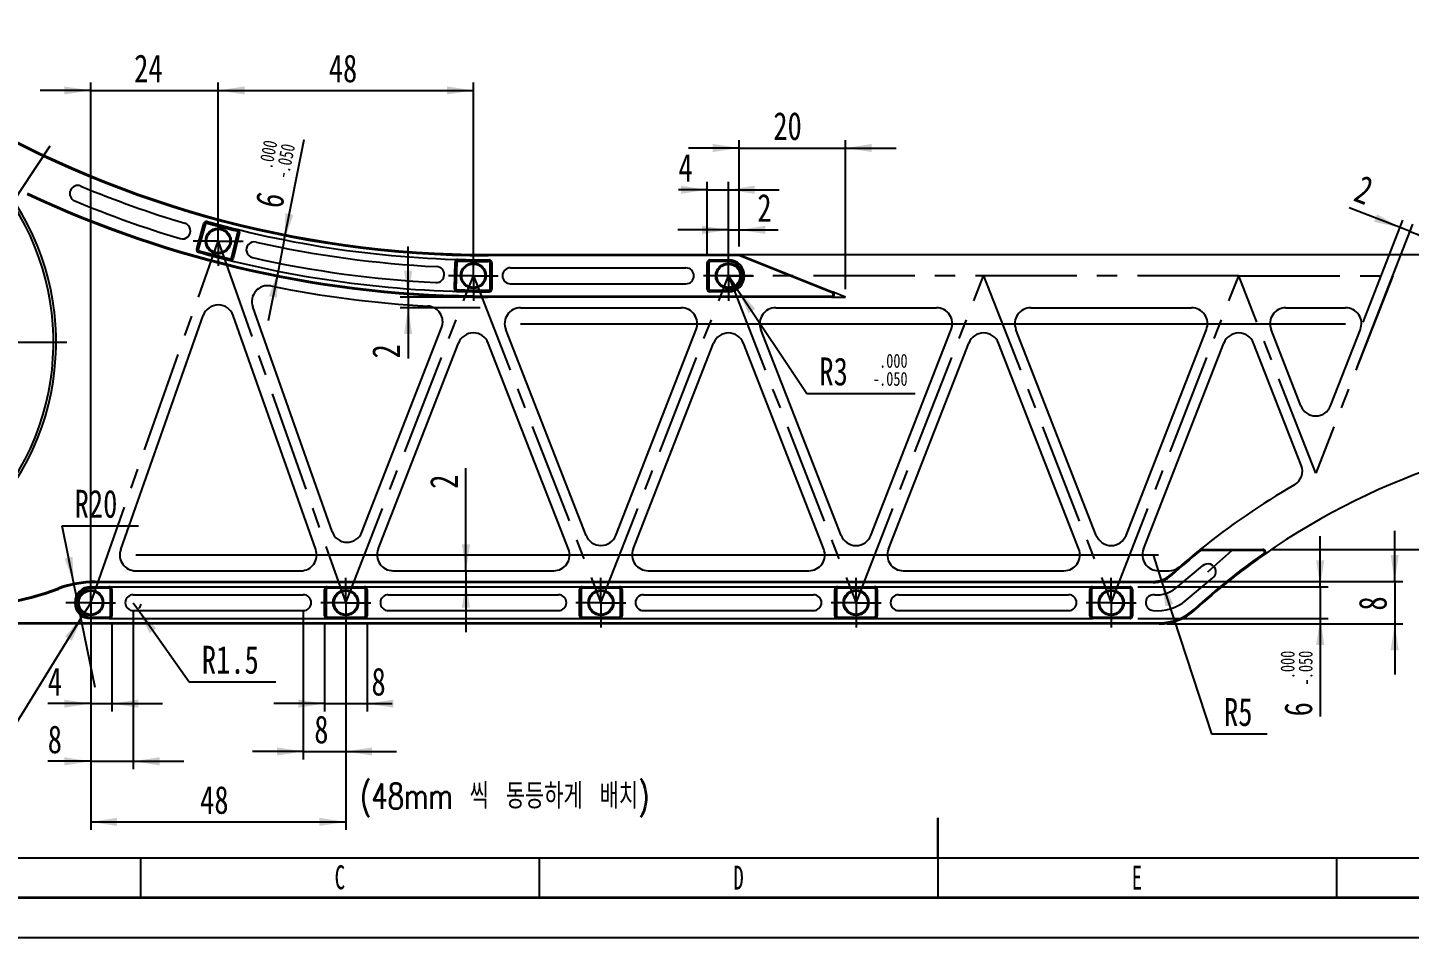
# Model space of a CAD drawing. Header units: millimetres. Extents: x 0 to 420, y 0 to 298.
# Drawn here: x 95.8 to 269.2, y 0 to 115.1 of the extents above; entities that cross this region are included whole.
import ezdxf

# ---------------------------------------------------------------- set-up
doc = ezdxf.new("R2010")
doc.units = ezdxf.units.MM
doc.linetypes.add('CENTERX2', pattern=[20.32, 12.7, -2.54, 2.54, -2.54])
for name, color, linetype in [('SLD-0', 179, 'Continuous'), ('중심선', 1, 'CENTERX2'), ('치수선', 104, 'Continuous')]:
    doc.layers.add(name, color=color, linetype=linetype)
doc.layers.add('도면층1', color=4, linetype='Continuous', lineweight=35)
doc.layers.add('도면층2', color=3, linetype='Continuous', lineweight=25)
doc.styles.add('SLDTEXTSTYLE0', font='TXT', dxfattribs={"width": 0.638186})
doc.styles.add('SLDTEXTSTYLE1', font='TXT', dxfattribs={"width": 0.75, "bigfont": 'bigfont'})
doc.styles.add('SLDTEXTSTYLE3', font='TXT', dxfattribs={"width": 0.75})
doc.dimstyles.new('SLDDIMSTYLE0', dxfattribs={"dimtxt": 3.5, "dimasz": 3.302, "dimexe": 0, "dimexo": 0.0625, "dimgap": 0.875, "dimtad": 1, "dimdec": 3, "dimlfac": 1.5, "dimrnd": 1e-09, "dimzin": 12, "dimdsep": 46, "dimtxsty": 'SLDTEXTSTYLE3', "dimsah": 1, "dimcen": 0.09, "dimadec": 0, "dimazin": 3, "dimtfac": 1, "dimtdec": 3, "dimtofl": 0, "dimtmove": 0, "dimatfit": 3, "dimfxl": 1, "dimfrac": 2, "dimtolj": 1, "dimtzin": 12, "dimarcsym": 0})
doc.dimstyles.new('SLDDIMSTYLE1', dxfattribs={"dimtxt": 3.5, "dimasz": 3.302, "dimexe": 0, "dimexo": 0.0625, "dimgap": 0.875, "dimtad": 1, "dimdec": 3, "dimlfac": 1.5, "dimrnd": 1e-09, "dimzin": 12, "dimdsep": 46, "dimtxsty": 'SLDTEXTSTYLE3', "dimsah": 1, "dimcen": 0.09, "dimadec": 0, "dimazin": 3, "dimtfac": 1, "dimtdec": 3, "dimtmove": 0, "dimatfit": 0, "dimfxl": 1, "dimfrac": 2, "dimtolj": 1, "dimtzin": 12, "dimarcsym": 0})
doc.dimstyles.new('SLDDIMSTYLE10', dxfattribs={"dimtxt": 3.5, "dimasz": 3.302, "dimexe": 0, "dimexo": 0.0625, "dimgap": 0.875, "dimtad": 0, "dimtih": 1, "dimtoh": 1, "dimdec": 3, "dimlfac": 1.5, "dimrnd": 1e-09, "dimzin": 12, "dimdsep": 46, "dimtxsty": 'SLDTEXTSTYLE3', "dimsah": 1, "dimcen": 0, "dimadec": 0, "dimazin": 3, "dimtol": 1, "dimtm": 0.05, "dimtfac": 1, "dimtdec": 3, "dimtofl": 0, "dimtmove": 0, "dimatfit": 3, "dimfxl": 1, "dimfrac": 2, "dimtolj": 1, "dimtzin": 4, "dimarcsym": 0})
doc.dimstyles.new('SLDDIMSTYLE6', dxfattribs={"dimtxt": 3.5, "dimasz": 3.302, "dimexe": 0, "dimexo": 0.0625, "dimgap": 0.875, "dimtad": 0, "dimtih": 1, "dimtoh": 1, "dimdec": 3, "dimlfac": 1.5, "dimrnd": 1e-09, "dimzin": 12, "dimdsep": 46, "dimtxsty": 'SLDTEXTSTYLE3', "dimsah": 1, "dimcen": 0, "dimadec": 0, "dimazin": 3, "dimtfac": 1, "dimtdec": 3, "dimtofl": 0, "dimtmove": 0, "dimatfit": 3, "dimfxl": 1, "dimfrac": 2, "dimtolj": 1, "dimtzin": 12, "dimarcsym": 0})
doc.dimstyles.new('SLDDIMSTYLE7', dxfattribs={"dimtxt": 3.5, "dimasz": 3.302, "dimexe": 0, "dimexo": 0.0625, "dimgap": 0.875, "dimtad": 0, "dimtih": 1, "dimtoh": 1, "dimdec": 3, "dimlfac": 1.5, "dimrnd": 1e-09, "dimzin": 12, "dimdsep": 46, "dimtxsty": 'SLDTEXTSTYLE3', "dimblk1": 'NONE', "dimblk2": 'NONE', "dimsah": 1, "dimcen": 0, "dimadec": 0, "dimazin": 3, "dimtfac": 1, "dimtdec": 3, "dimtofl": 0, "dimtmove": 0, "dimatfit": 3, "dimldrblk": 'NONE', "dimfxl": 1, "dimfrac": 2, "dimtolj": 1, "dimtzin": 12, "dimarcsym": 0})
doc.dimstyles.new('SLDDIMSTYLE8', dxfattribs={"dimtxt": 3.5, "dimasz": 3.302, "dimexe": 0, "dimexo": 0.0625, "dimgap": 0.875, "dimtad": 1, "dimdec": 3, "dimlfac": 1.5, "dimrnd": 1e-09, "dimzin": 12, "dimdsep": 46, "dimtxsty": 'SLDTEXTSTYLE3', "dimsah": 1, "dimcen": 0.09, "dimadec": 0, "dimazin": 3, "dimtol": 1, "dimtm": 0.05, "dimtfac": 1, "dimtdec": 3, "dimtmove": 0, "dimatfit": 0, "dimfxl": 1, "dimfrac": 2, "dimtolj": 1, "dimtzin": 4, "dimarcsym": 0})

# ---------------------------------------------------------------- blocks, each defined once
blk = doc.blocks.new('_D_18')
at = {"layer": '치수선', "transparency": 16777216, "insert": (106.06, 179.83), "char_height": 3.5, "attachment_point": 1, "style": 'SLDTEXTSTYLE3'}
blk.add_mtext('R196', dxfattribs=at)
blk = doc.blocks.new('_None')
blk = doc.blocks.new('_D_21')
at = {"layer": '치수선', "transparency": 16777216}
for p, q in [((185.09, 87.66), (185.09, 101.03)), ((198.42, 82.33), (198.42, 101.03)), ((185.09, 100.03), (178.74, 100.03)), ((185.09, 100.03), (198.42, 100.03)), ((198.42, 100.03), (204.77, 100.03))]:
    blk.add_line(p, q, dxfattribs=at)
for points in [[(185.09, 100.03), (181.79, 100.54), (181.79, 99.52)], [(198.42, 100.03), (201.73, 99.52), (201.73, 100.54)]]:
    blk.add_solid(points, dxfattribs=at)
at = {"layer": '치수선', "transparency": 16777216, "insert": (189.38, 104.54), "char_height": 3.5, "attachment_point": 1, "style": 'SLDTEXTSTYLE3'}
blk.add_mtext('20', dxfattribs=at)
blk = doc.blocks.new('_D_22')
at = {"layer": '치수선', "transparency": 16777216}
for p, q in [((128.04, 88.51), (130.54, 101.1)), ((128.04, 88.51), (127.26, 84.58)), ((127.26, 84.58), (126.02, 78.35))]:
    blk.add_line(p, q, dxfattribs=at)
for points in [[(128.04, 88.51), (129.18, 91.65), (128.18, 91.84)], [(127.26, 84.58), (126.12, 81.44), (127.12, 81.25)]]:
    blk.add_solid(points, dxfattribs=at)
at = {"layer": '치수선', "transparency": 16777216, "attachment_point": 1, "rotation": 78.7709, "style": 'SLDTEXTSTYLE3'}
for s, insert, char_height in [('.000', (124.78, 97.63), 1.75), ('.050', (127, 97.19), 1.75), ('-', (126.84, 96.43), 1.75), ('6', (124.33, 92.97), 3.5)]:
    blk.add_mtext(s, dxfattribs=dict(at, insert=insert, char_height=char_height))
blk = doc.blocks.new('_D_23')
at = {"layer": '치수선', "transparency": 16777216}
for p, q in [((268, 90.05), (261.62, 92.54)), ((262.6, 72.55), (269.61, 90.49)), ((263.38, 78.2), (268.36, 90.98)), ((269.24, 89.56), (268, 90.05)), ((269.24, 89.56), (275.16, 87.25))]:
    blk.add_line(p, q, dxfattribs=at)
for points in [[(268, 90.05), (265.11, 91.72), (264.74, 90.77)], [(269.24, 89.56), (272.13, 87.89), (272.5, 88.84)]]:
    blk.add_solid(points, dxfattribs=at)
at = {"layer": '치수선', "transparency": 16777216, "insert": (263.26, 96.74), "char_height": 3.5, "attachment_point": 1, "rotation": 338.6821, "style": 'SLDTEXTSTYLE3'}
blk.add_mtext('2', dxfattribs=at)
blk = doc.blocks.new('_D_26')
at = {"layer": '치수선', "transparency": 16777216}
for p, q in [((101.65, 45.39), (100.17, 52.64)), ((100.17, 52.64), (109.76, 52.64)), ((104.32, 32.33), (101.65, 45.39))]:
    blk.add_line(p, q, dxfattribs=at)
blk.add_solid([(101.65, 45.39), (101.48, 48.73), (100.49, 48.52)], dxfattribs=at)
at = {"layer": '치수선', "transparency": 16777216, "insert": (101.75, 57.15), "char_height": 3.5, "attachment_point": 1, "style": 'SLDTEXTSTYLE3'}
blk.add_mtext('R20', dxfattribs=at)
blk = doc.blocks.new('_D_33')
at = {"layer": '치수선', "transparency": 16777216}
for p, q in [((98.63, 100.26), (94.96, 94.69)), ((94.96, 94.69), (88.07, 84.23)), ((88.07, 84.23), (78.48, 84.23))]:
    blk.add_line(p, q, dxfattribs=at)
blk.add_solid([(94.96, 94.69), (92.72, 92.22), (93.57, 91.66)], dxfattribs=at)
at = {"layer": '치수선', "transparency": 16777216, "insert": (78.48, 88.74), "char_height": 3.5, "attachment_point": 1, "style": 'SLDTEXTSTYLE3'}
blk.add_mtext('R10', dxfattribs=at)
blk = doc.blocks.new('_D_34')
at = {"layer": '치수선', "transparency": 16777216}
for p, q in [((109.09, 42.99), (109.67, 42.18)), ((109.67, 42.18), (116.11, 33.07)), ((116.11, 33.07), (127, 33.07))]:
    blk.add_line(p, q, dxfattribs=at)
blk.add_arc((109.09, 42.99), 1, 315, 350.2857, dxfattribs=at)
blk.add_solid([(109.67, 42.18), (111.16, 39.19), (111.99, 39.77)], dxfattribs=at)
at = {"layer": '치수선', "transparency": 16777216, "insert": (117.7, 37.58), "char_height": 3.5, "attachment_point": 1, "style": 'SLDTEXTSTYLE3'}
blk.add_mtext('R1.5', dxfattribs=at)
blk = doc.blocks.new('_D_35')
at = {"layer": '치수선', "transparency": 16777216}
for p, q in [((103.76, 41.99), (103.76, 22.09)), ((109.09, 41.99), (109.09, 22.09)), ((103.76, 23.09), (98.37, 23.09)), ((103.76, 23.09), (109.09, 23.09)), ((109.09, 23.09), (115.44, 23.09))]:
    blk.add_line(p, q, dxfattribs=at)
for points in [[(103.76, 23.09), (100.45, 23.6), (100.45, 22.58)], [(109.09, 23.09), (112.39, 22.58), (112.39, 23.6)]]:
    blk.add_solid(points, dxfattribs=at)
at = {"layer": '치수선', "transparency": 16777216, "insert": (98.37, 27.6), "char_height": 3.5, "attachment_point": 1, "style": 'SLDTEXTSTYLE3'}
blk.add_mtext('8', dxfattribs=at)
blk = doc.blocks.new('_D_36')
at = {"layer": '치수선', "transparency": 16777216}
for p, q in [((257.98, 44.99), (257.98, 51.34)), ((235.09, 44.99), (258.98, 44.99)), ((257.98, 44.99), (257.98, 40.99)), ((235.09, 40.99), (258.98, 40.99)), ((257.98, 40.99), (257.98, 28.73))]:
    blk.add_line(p, q, dxfattribs=at)
for points in [[(257.98, 44.99), (258.49, 48.29), (257.47, 48.29)], [(257.98, 40.99), (257.47, 37.69), (258.49, 37.69)]]:
    blk.add_solid(points, dxfattribs=at)
at = {"layer": '치수선', "transparency": 16777216, "attachment_point": 1, "rotation": 90, "style": 'SLDTEXTSTYLE3'}
for s, insert, char_height in [('.000', (253, 33.39), 1.75), ('.050', (255.26, 33.39), 1.75), ('-', (255.26, 32.61), 1.75), ('6', (253.47, 28.73), 3.5)]:
    blk.add_mtext(s, dxfattribs=dict(at, insert=insert, char_height=char_height))
blk = doc.blocks.new('_D_37')
at = {"layer": '치수선', "transparency": 16777216}
for p, q in [((103.76, 41.99), (103.76, 14.49)), ((135.76, 41.99), (135.76, 14.49)), ((103.76, 15.49), (135.76, 15.49))]:
    blk.add_line(p, q, dxfattribs=at)
for points in [[(103.76, 15.49), (107.06, 14.99), (107.06, 16)], [(135.76, 15.49), (132.45, 16), (132.45, 14.99)]]:
    blk.add_solid(points, dxfattribs=at)
at = {"layer": '치수선', "transparency": 16777216, "insert": (117.48, 20), "char_height": 3.5, "attachment_point": 1, "style": 'SLDTEXTSTYLE3'}
blk.add_mtext('48', dxfattribs=at)
blk = doc.blocks.new('_D_38')
at = {"layer": '치수선', "transparency": 16777216}
for p, q in [((103.76, 43.99), (103.76, 108.25)), ((119.76, 89.36), (119.76, 108.25)), ((103.76, 107.25), (97.41, 107.25)), ((103.76, 107.25), (119.76, 107.25)), ((119.76, 107.25), (126.11, 107.25))]:
    blk.add_line(p, q, dxfattribs=at)
for points in [[(103.76, 107.25), (100.45, 107.76), (100.45, 106.75)], [(119.76, 107.25), (123.06, 106.75), (123.06, 107.76)]]:
    blk.add_solid(points, dxfattribs=at)
at = {"layer": '치수선', "transparency": 16777216, "insert": (109.21, 111.77), "char_height": 3.5, "attachment_point": 1, "style": 'SLDTEXTSTYLE3'}
blk.add_mtext('24', dxfattribs=at)
blk = doc.blocks.new('_D_39')
at = {"layer": '치수선', "transparency": 16777216}
for p, q in [((119.76, 89.36), (119.76, 108.25)), ((151.76, 85.01), (151.76, 108.25)), ((119.76, 107.25), (151.76, 107.25))]:
    blk.add_line(p, q, dxfattribs=at)
for points in [[(119.76, 107.25), (123.06, 106.75), (123.06, 107.76)], [(151.76, 107.25), (148.45, 107.76), (148.45, 106.75)]]:
    blk.add_solid(points, dxfattribs=at)
at = {"layer": '치수선', "transparency": 16777216, "insert": (133.62, 111.77), "char_height": 3.5, "attachment_point": 1, "style": 'SLDTEXTSTYLE3'}
blk.add_mtext('48', dxfattribs=at)
blk = doc.blocks.new('_D_40')
at = {"layer": '치수선', "transparency": 16777216}
for p, q in [((143.57, 81.33), (143.57, 87.68)), ((152.61, 81.33), (142.57, 81.33)), ((152.61, 79.99), (142.57, 79.99)), ((143.57, 81.33), (143.57, 79.99)), ((143.57, 79.99), (143.57, 73.63))]:
    blk.add_line(p, q, dxfattribs=at)
for points in [[(143.57, 81.33), (144.08, 84.63), (143.07, 84.63)], [(143.57, 79.99), (143.07, 76.69), (144.08, 76.69)]]:
    blk.add_solid(points, dxfattribs=at)
at = {"layer": '치수선', "transparency": 16777216, "insert": (139.06, 73.63), "char_height": 3.5, "attachment_point": 1, "rotation": 90, "style": 'SLDTEXTSTYLE3'}
blk.add_mtext('2', dxfattribs=at)
blk = doc.blocks.new('_D_41')
at = {"layer": '치수선', "transparency": 16777216}
for p, q in [((150.83, 46.99), (150.83, 59.86)), ((150.83, 46.99), (150.83, 45.66)), ((150.83, 45.66), (150.83, 39.31))]:
    blk.add_line(p, q, dxfattribs=at)
for points in [[(150.83, 46.99), (151.33, 50.29), (150.32, 50.29)], [(150.83, 45.66), (150.32, 42.36), (151.33, 42.36)]]:
    blk.add_solid(points, dxfattribs=at)
at = {"layer": '치수선', "transparency": 16777216, "insert": (146.31, 57.28), "char_height": 3.5, "attachment_point": 1, "rotation": 90, "style": 'SLDTEXTSTYLE3'}
blk.add_mtext('2', dxfattribs=at)
blk = doc.blocks.new('_D_42')
at = {"layer": '치수선', "transparency": 16777216}
for p, q in [((183.76, 83.99), (184.86, 82.33)), ((184.86, 82.33), (193.57, 69.24)), ((193.57, 69.24), (207.17, 69.24))]:
    blk.add_line(p, q, dxfattribs=at)
blk.add_solid([(184.86, 82.33), (186.27, 79.3), (187.12, 79.86)], dxfattribs=at)
at = {"layer": '치수선', "transparency": 16777216, "attachment_point": 1, "style": 'SLDTEXTSTYLE3'}
for s, insert, char_height in [('R3', (195.16, 73.75), 3.5), ('.000', (202.65, 74.21), 1.75), ('.050', (202.65, 71.95), 1.75), ('-', (201.87, 71.95), 1.75)]:
    blk.add_mtext(s, dxfattribs=dict(at, insert=insert, char_height=char_height))
blk = doc.blocks.new('_D_43')
at = {"layer": '치수선', "transparency": 16777216}
for p, q in [((181.09, 86.66), (181.09, 95.79)), ((183.76, 84.99), (183.76, 95.79)), ((181.09, 94.79), (177.47, 94.79)), ((181.09, 94.79), (183.76, 94.79)), ((183.76, 94.79), (190.11, 94.79))]:
    blk.add_line(p, q, dxfattribs=at)
for points in [[(181.09, 94.79), (177.79, 95.3), (177.79, 94.28)], [(183.76, 94.79), (187.06, 94.28), (187.06, 95.3)]]:
    blk.add_solid(points, dxfattribs=at)
at = {"layer": '치수선', "transparency": 16777216, "insert": (177.47, 99.3), "char_height": 3.5, "attachment_point": 1, "style": 'SLDTEXTSTYLE3'}
blk.add_mtext('4', dxfattribs=at)
blk = doc.blocks.new('_D_44')
at = {"layer": '치수선', "transparency": 16777216}
for p, q in [((130.42, 41.99), (130.42, 23.33)), ((135.76, 41.99), (135.76, 23.33)), ((130.42, 24.33), (124.07, 24.33)), ((130.42, 24.33), (135.76, 24.33)), ((135.76, 24.33), (142.11, 24.33))]:
    blk.add_line(p, q, dxfattribs=at)
for points in [[(130.42, 24.33), (127.12, 24.83), (127.12, 23.82)], [(135.76, 24.33), (139.06, 23.82), (139.06, 24.83)]]:
    blk.add_solid(points, dxfattribs=at)
at = {"layer": '치수선', "transparency": 16777216, "insert": (131.8, 28.84), "char_height": 3.5, "attachment_point": 1, "style": 'SLDTEXTSTYLE3'}
blk.add_mtext('8', dxfattribs=at)
blk = doc.blocks.new('_D_45')
at = {"layer": '치수선', "transparency": 16777216}
for p, q in [((133.09, 40.33), (133.09, 29.33)), ((138.42, 40.33), (138.42, 29.33)), ((133.09, 30.33), (126.74, 30.33)), ((133.09, 30.33), (138.42, 30.33)), ((138.42, 30.33), (141.57, 30.33))]:
    blk.add_line(p, q, dxfattribs=at)
for points in [[(133.09, 30.33), (129.79, 30.83), (129.79, 29.82)], [(138.42, 30.33), (141.73, 29.82), (141.73, 30.83)]]:
    blk.add_solid(points, dxfattribs=at)
at = {"layer": '치수선', "transparency": 16777216, "insert": (138.98, 34.84), "char_height": 3.5, "attachment_point": 1, "style": 'SLDTEXTSTYLE3'}
blk.add_mtext('8', dxfattribs=at)
blk = doc.blocks.new('_D_46')
at = {"layer": '치수선', "transparency": 16777216}
for p, q in [((183.76, 84.99), (183.76, 90.76)), ((185.09, 87.66), (185.09, 90.76)), ((183.76, 89.76), (177.41, 89.76)), ((183.76, 89.76), (185.09, 89.76)), ((185.09, 89.76), (189.97, 89.76))]:
    blk.add_line(p, q, dxfattribs=at)
for points in [[(183.76, 89.76), (180.45, 90.27), (180.45, 89.25)], [(185.09, 89.76), (188.39, 89.25), (188.39, 90.27)]]:
    blk.add_solid(points, dxfattribs=at)
at = {"layer": '치수선', "transparency": 16777216, "insert": (187.38, 94.27), "char_height": 3.5, "attachment_point": 1, "style": 'SLDTEXTSTYLE3'}
blk.add_mtext('2', dxfattribs=at)
blk = doc.blocks.new('_D_49')
at = {"layer": '치수선', "transparency": 16777216}
for p, q in [((267.32, 45.66), (267.32, 52.01)), ((238.01, 45.66), (268.32, 45.66)), ((267.32, 45.66), (267.32, 40.33)), ((238.78, 40.33), (268.32, 40.33)), ((267.32, 40.33), (267.32, 33.98))]:
    blk.add_line(p, q, dxfattribs=at)
for points in [[(267.32, 45.66), (267.83, 48.96), (266.81, 48.96)], [(267.32, 40.33), (266.81, 37.02), (267.83, 37.02)]]:
    blk.add_solid(points, dxfattribs=at)
at = {"layer": '치수선', "transparency": 16777216, "insert": (262.81, 42), "char_height": 3.5, "attachment_point": 1, "rotation": 90, "style": 'SLDTEXTSTYLE3'}
blk.add_mtext('8', dxfattribs=at)
blk = doc.blocks.new('_D_50')
at = {"layer": '치수선', "transparency": 16777216}
for p, q in [((301.42, 75.66), (332.01, 75.66)), ((331.01, 75.66), (331.01, 49.66)), ((251.78, 49.66), (332.01, 49.66))]:
    blk.add_line(p, q, dxfattribs=at)
for points in [[(331.01, 75.66), (330.5, 72.36), (331.51, 72.36)], [(331.01, 49.66), (331.51, 52.96), (330.5, 52.96)]]:
    blk.add_solid(points, dxfattribs=at)
at = {"layer": '치수선', "transparency": 16777216, "insert": (326.49, 57.53), "char_height": 3.5, "attachment_point": 1, "rotation": 90, "style": 'SLDTEXTSTYLE3'}
blk.add_mtext('39', dxfattribs=at)
blk = doc.blocks.new('_D_51')
at = {"layer": '치수선', "transparency": 16777216}
for p, q in [((103.76, 41.99), (103.76, 29.33)), ((106.42, 40.33), (106.42, 29.33)), ((103.76, 30.33), (98.37, 30.33)), ((103.76, 30.33), (106.42, 30.33)), ((106.42, 30.33), (112.77, 30.33))]:
    blk.add_line(p, q, dxfattribs=at)
for points in [[(103.76, 30.33), (100.45, 30.83), (100.45, 29.82)], [(106.42, 30.33), (109.73, 29.82), (109.73, 30.83)]]:
    blk.add_solid(points, dxfattribs=at)
at = {"layer": '치수선', "transparency": 16777216, "insert": (98.37, 34.84), "char_height": 3.5, "attachment_point": 1, "style": 'SLDTEXTSTYLE3'}
blk.add_mtext('4', dxfattribs=at)
blk = doc.blocks.new('_D_52')
at = {"layer": '치수선', "transparency": 16777216}
for p, q in [((103.76, 42.99), (102.7, 41.29)), ((102.7, 41.29), (89.41, 19.79)), ((89.41, 19.79), (75.8, 19.79))]:
    blk.add_line(p, q, dxfattribs=at)
blk.add_solid([(102.7, 41.29), (100.54, 38.75), (101.4, 38.22)], dxfattribs=at)
at = {"layer": '치수선', "transparency": 16777216, "attachment_point": 1, "style": 'SLDTEXTSTYLE3'}
for s, insert, char_height in [('R3', (75.8, 24.3), 3.5), ('.000', (83.29, 24.77), 1.75), ('-', (82.52, 22.51), 1.75), ('.050', (83.29, 22.51), 1.75)]:
    blk.add_mtext(s, dxfattribs=dict(at, insert=insert, char_height=char_height))
blk = doc.blocks.new('_D_53')
at = {"layer": '치수선', "transparency": 16777216}
for p, q in [((237.01, 48.99), (238.04, 45.82)), ((238.04, 45.82), (244.32, 26.52)), ((244.32, 26.52), (251.33, 26.52))]:
    blk.add_line(p, q, dxfattribs=at)
blk.add_solid([(238.04, 45.82), (238.58, 42.53), (239.54, 42.84)], dxfattribs=at)
at = {"layer": '치수선', "transparency": 16777216, "insert": (245.91, 31.03), "char_height": 3.5, "attachment_point": 1, "style": 'SLDTEXTSTYLE3'}
blk.add_mtext('R5', dxfattribs=at)
blk = doc.blocks.new('SW_CENTERMARKSYMBOL_14')
at = {"layer": '중심선', "color": 0}
for p, q in [((0, 1.67), (0, 3.13)), ((-1.67, 0), (-3.13, 0)), ((0, 0), (-1.67, 0)), ((0, 0), (0, 1.67)), ((0, 0), (0, -1.67)), ((0, 0), (1.67, 0)), ((1.67, 0), (3.13, 0)), ((0, -1.67), (0, -3.13))]:
    blk.add_line(p, q, dxfattribs=at)
blk = doc.blocks.new('SW_CENTERMARKSYMBOL_15')
at = {"layer": '중심선', "color": 0}
for p, q in [((0, 1.67), (0, 3.13)), ((-1.67, 0), (-3.13, 0)), ((0, 0), (-1.67, 0)), ((0, 0), (0, 1.67)), ((0, 0), (0, -1.67)), ((0, 0), (1.67, 0)), ((1.67, 0), (3.13, 0)), ((0, -1.67), (0, -3.13))]:
    blk.add_line(p, q, dxfattribs=at)
blk = doc.blocks.new('SW_CENTERMARKSYMBOL_16')
at = {"layer": '중심선', "color": 0}
for p, q in [((0, 1.67), (0, 3.13)), ((-1.67, 0), (-3.13, 0)), ((0, 0), (-1.67, 0)), ((0, 0), (0, 1.67)), ((0, 0), (0, -1.67)), ((0, 0), (1.67, 0)), ((1.67, 0), (3.13, 0)), ((0, -1.67), (0, -3.13))]:
    blk.add_line(p, q, dxfattribs=at)
blk = doc.blocks.new('SW_CENTERMARKSYMBOL_17')
at = {"layer": '중심선', "color": 0}
for p, q in [((0, 1.67), (0, 3.13)), ((-1.67, 0), (-3.13, 0)), ((0, 0), (-1.67, 0)), ((0, 0), (0, 1.67)), ((0, 0), (0, -1.67)), ((0, 0), (1.67, 0)), ((1.67, 0), (3.13, 0)), ((0, -1.67), (0, -3.13))]:
    blk.add_line(p, q, dxfattribs=at)
blk = doc.blocks.new('SW_CENTERMARKSYMBOL_18')
at = {"layer": '중심선', "color": 0}
for p, q in [((0, 1.67), (0, 3.13)), ((-1.67, 0), (-3.13, 0)), ((0, 0), (-1.67, 0)), ((0, 0), (0, 1.67)), ((0, 0), (0, -1.67)), ((0, 0), (1.67, 0)), ((1.67, 0), (3.13, 0)), ((0, -1.67), (0, -3.13))]:
    blk.add_line(p, q, dxfattribs=at)
blk = doc.blocks.new('SW_CENTERMARKSYMBOL_19')
at = {"layer": '중심선', "color": 0}
for p, q in [((0, 1.67), (0, 3.13)), ((-1.67, 0), (-3.13, 0)), ((0, 0), (-1.67, 0)), ((0, 0), (0, 1.67)), ((0, 0), (0, -1.67)), ((0, 0), (1.67, 0)), ((1.67, 0), (3.13, 0)), ((0, -1.67), (0, -3.13))]:
    blk.add_line(p, q, dxfattribs=at)
blk = doc.blocks.new('SW_CENTERMARKSYMBOL_20')
at = {"layer": '중심선', "color": 0}
for p, q in [((0, 1.67), (0, 3.13)), ((-1.67, 0), (-3.13, 0)), ((0, 0), (-1.67, 0)), ((0, 0), (0, 1.67)), ((0, 0), (0, -1.67)), ((0, 0), (1.67, 0)), ((1.67, 0), (3.13, 0)), ((0, -1.67), (0, -3.13))]:
    blk.add_line(p, q, dxfattribs=at)
blk = doc.blocks.new('SW_CENTERMARKSYMBOL_21')
at = {"layer": '중심선', "color": 0}
for p, q in [((0, 1.67), (0, 3.13)), ((-1.67, 0), (-3.13, 0)), ((0, 0), (-1.67, 0)), ((0, 0), (0, 1.67)), ((0, 0), (0, -1.67)), ((0, 0), (1.67, 0)), ((1.67, 0), (3.13, 0)), ((0, -1.67), (0, -3.13))]:
    blk.add_line(p, q, dxfattribs=at)
blk = doc.blocks.new('SW_CENTERMARKSYMBOL_22')
at = {"layer": '중심선', "color": 0}
for p, q in [((0, 3.33), (0, 33.67)), ((-3.33, 0), (-33.67, 0)), ((0, 0), (-1.67, 0)), ((0, 0), (0, 1.67)), ((0, 0), (0, -1.67)), ((0, 0), (1.67, 0)), ((3.33, 0), (33.67, 0)), ((0, -3.33), (0, -33.67))]:
    blk.add_line(p, q, dxfattribs=at)

msp = doc.modelspace()

# ---------------------------------------------------------------- linework, layer by layer
at = {"color": 7, "linetype": 'Continuous', "lineweight": 25}
for p, q in [((117.059931, 87.369464), (117.962528, 90.578279)), ((118.155057, 90.524124), (117.25246, 87.315308)), ((117.962528, 90.578279), (118.155057, 90.524124)), ((118.319188, 90.616463), (118.372856, 90.809128)), ((121.423306, 86.220283), (122.213367, 89.458645)), ((122.407668, 89.411241), (121.617607, 86.17288)), ((122.115763, 89.619701), (122.163658, 89.813881)), ((122.213367, 89.458645), (122.407668, 89.411241)), ((117.059931, 87.369464), (117.25246, 87.315308)), ((117.291345, 86.958102), (117.345025, 87.150763)), ((153.614888, 86.525702), (153.614888, 86.659036)), ((153.614888, 86.659036), (185.090004, 86.659036)), ((185.064327, 86.525702), (185.090004, 86.659036)), ((185.090004, 86.659036), (196.816274, 81.968528)), ((185.090004, 86.659036), (300.423338, 86.659036)), ((121.213966, 85.928247), (121.26185, 86.12243)), ((121.423306, 86.220283), (121.617607, 86.17288)), ((149.377897, 82.39262), (149.482514, 85.724321)), ((149.682416, 85.718044), (149.482514, 85.724321)), ((149.682416, 85.718044), (149.577798, 82.386343)), ((149.819531, 85.847137), (149.825302, 86.047054)), ((185.064327, 86.525702), (153.614888, 86.525702)), ((153.614888, 85.792369), (153.614888, 85.992369)), ((153.614888, 85.992369), (153.743353, 85.992369)), ((153.743353, 85.792369), (153.614888, 85.792369)), ((153.743353, 85.792369), (153.743353, 85.992369)), ((153.876686, 82.325702), (153.876686, 85.659036)), ((154.076686, 85.659036), (153.876686, 85.659036)), ((154.076686, 85.659036), (154.076686, 82.325702)), ((156.411, 85.003435), (178.423338, 84.994527)), ((181.090004, 82.325702), (181.090004, 85.659036)), ((181.090004, 85.659036), (181.290004, 85.659036)), ((181.290004, 85.659036), (181.290004, 82.325702)), ((181.423338, 85.792369), (181.423338, 85.992369)), ((181.423338, 85.992369), (183.756671, 85.992369)), ((183.756671, 85.792369), (181.423338, 85.792369)), ((183.756671, 85.792369), (183.756671, 85.992369)), ((196.766755, 81.844731), (185.064327, 86.525702)), ((149.577798, 82.386343), (149.377897, 82.39262)), ((149.701427, 82.048964), (149.70721, 82.24888)), ((153.614888, 81.992369), (153.614888, 82.192369)), ((153.614888, 82.192369), (153.743353, 82.192369)), ((153.743353, 81.992369), (153.614888, 81.992369)), ((153.614888, 81.459036), (196.692477, 81.459036)), ((153.614888, 81.459036), (153.614888, 81.325702)), ((153.743353, 81.992369), (153.743353, 82.192369)), ((154.076686, 82.325702), (153.876686, 82.325702)), ((156.411, 83.003435), (178.423338, 82.994527)), ((181.090004, 82.325702), (181.290004, 82.325702)), ((181.423338, 82.192369), (183.756671, 82.192369)), ((181.423338, 81.992369), (181.423338, 82.192369)), ((183.756671, 81.992369), (181.423338, 81.992369)), ((183.756671, 82.192369), (183.756671, 81.992369)), ((196.692477, 81.459036), (196.692477, 81.325702)), ((196.766755, 81.844731), (196.816274, 81.968528)), ((134.028176, 51.902885), (124.08551, 80.0969)), ((196.692477, 81.325702), (153.614888, 81.325702)), ((157.680457, 79.992369), (177.837048, 79.992369)), ((189.676294, 79.992369), (209.837048, 79.992369)), ((221.676294, 79.992369), (241.837048, 79.992369)), ((253.676294, 79.992369), (261.148521, 79.992369)), ((107.520962, 49.657524), (117.870519, 79.005343)), ((131.99238, 49.657524), (121.642823, 79.005343)), ((137.777561, 51.841154), (147.779162, 77.478352)), ((165.893928, 51.435773), (155.817224, 77.265483)), ((169.620317, 51.435574), (179.700203, 77.265284)), ((197.893516, 51.434318), (187.813139, 77.265284)), ((201.619826, 51.434318), (211.700203, 77.265284)), ((229.893516, 51.434318), (219.813139, 77.265284)), ((233.619826, 51.434318), (243.700203, 77.265284)), ((255.549252, 67.691492), (251.813139, 77.265284)), ((259.275563, 67.691492), (263.011677, 77.265284)), ((139.812172, 49.719255), (149.893438, 75.560657)), ((163.70117, 49.719255), (153.619904, 75.560657)), ((171.813139, 49.719454), (181.893516, 75.55042)), ((195.700203, 49.719454), (185.619826, 75.55042)), ((203.813139, 49.719454), (213.893516, 75.55042)), ((227.700203, 49.719454), (217.619826, 75.55042)), ((235.813139, 49.719454), (245.893516, 75.55042)), ((255.600315, 60.225418), (249.619826, 75.55042)), ((242.968841, 49.525702), (242.921673, 49.659036)), ((242.921673, 49.659036), (250.784336, 49.659036)), ((250.784336, 49.525702), (242.968841, 49.525702)), ((250.784336, 49.525702), (250.784336, 49.659036)), ((250.899145, 49.161937), (250.975684, 49.052761)), ((109.407114, 46.992369), (130.106228, 46.992369)), ((141.675405, 46.992369), (161.837937, 46.992369)), ((173.676294, 46.992369), (193.837048, 46.992369)), ((205.676294, 46.992369), (225.837048, 46.992369)), ((237.676294, 46.992369), (239.016988, 46.992369)), ((239.877472, 44.82538), (243.20556, 47.594748)), ((104.315886, 45.659036), (104.315886, 45.525702)), ((104.315886, 45.659036), (237.00585, 45.659036)), ((237.00585, 45.525702), (104.315886, 45.525702)), ((237.00585, 45.659036), (237.00585, 45.525702)), ((239.23558, 46.514585), (239.324769, 46.415473)), ((241.156739, 43.288021), (244.525913, 46.091577)), ((99.676082, 44.825702), (99.72248, 44.700702)), ((103.756671, 44.792369), (103.756671, 44.992369)), ((103.756671, 44.992369), (106.090004, 44.992369)), ((106.090004, 44.792369), (103.756671, 44.792369)), ((106.090004, 44.992369), (106.090004, 44.792369)), ((106.223338, 41.325702), (106.223338, 44.659036)), ((106.423338, 44.659036), (106.223338, 44.659036)), ((106.423338, 44.659036), (106.423338, 41.325702)), ((109.090004, 43.992369), (130.423338, 43.992369)), ((133.090004, 41.325702), (133.090004, 44.659036)), ((133.290004, 44.659036), (133.090004, 44.659036)), ((133.290004, 44.659036), (133.290004, 41.325702)), ((133.423338, 44.792369), (133.423338, 44.992369)), ((133.423338, 44.992369), (138.090004, 44.992369)), ((138.090004, 44.792369), (133.423338, 44.792369)), ((138.090004, 44.792369), (138.090004, 44.992369)), ((138.223338, 41.325702), (138.223338, 44.659036)), ((138.423338, 44.659036), (138.223338, 44.659036)), ((138.423338, 44.659036), (138.423338, 41.325702)), ((141.090004, 43.992369), (162.423338, 43.992369)), ((165.090004, 41.325702), (165.090004, 44.659036)), ((165.290004, 44.659036), (165.090004, 44.659036)), ((165.290004, 44.659036), (165.290004, 41.325702)), ((165.423338, 44.792369), (165.423338, 44.992369)), ((165.423338, 44.992369), (170.090004, 44.992369)), ((170.090004, 44.792369), (165.423338, 44.792369)), ((170.090004, 44.792369), (170.090004, 44.992369)), ((170.223338, 41.325702), (170.223338, 44.659036)), ((170.423338, 44.659036), (170.223338, 44.659036)), ((170.423338, 44.659036), (170.423338, 41.325702)), ((173.090004, 43.992369), (194.423338, 43.992369)), ((197.090004, 41.325702), (197.090004, 44.659036)), ((197.090004, 44.659036), (197.290004, 44.659036)), ((197.290004, 44.659036), (197.290004, 41.325702)), ((197.423338, 44.992369), (202.090004, 44.992369)), ((197.423338, 44.992369), (197.423338, 44.792369)), ((202.090004, 44.792369), (197.423338, 44.792369)), ((202.090004, 44.792369), (202.090004, 44.992369)), ((202.223338, 41.325702), (202.223338, 44.659036)), ((202.223338, 44.659036), (202.423338, 44.659036)), ((202.423338, 44.659036), (202.423338, 41.325702)), ((205.090004, 43.992369), (226.423338, 43.992369)), ((229.090004, 41.325702), (229.090004, 44.659036)), ((229.090004, 44.659036), (229.290004, 44.659036)), ((229.290004, 44.659036), (229.290004, 41.325702)), ((229.423338, 44.792369), (229.423338, 44.992369)), ((229.423338, 44.992369), (234.090004, 44.992369)), ((234.090004, 44.792369), (229.423338, 44.792369)), ((234.090004, 44.792369), (234.090004, 44.992369)), ((234.223338, 41.325702), (234.223338, 44.659036)), ((234.223338, 44.659036), (234.423338, 44.659036)), ((234.423338, 44.659036), (234.423338, 41.325702)), ((109.090004, 41.992369), (130.423338, 41.992369)), ((141.090004, 41.992369), (162.423338, 41.992369)), ((173.090004, 41.992369), (194.423338, 41.992369)), ((205.090004, 41.992369), (226.423338, 41.992369)), ((242.188048, 42.172049), (242.27805, 42.073675)), ((67.090004, 40.459036), (237.777951, 40.459036)), ((237.777951, 40.325702), (67.090004, 40.325702)), ((103.756671, 41.192369), (103.756671, 40.992369)), ((103.756671, 41.192369), (106.090004, 41.192369)), ((106.090004, 40.992369), (103.756671, 40.992369)), ((106.090004, 41.192369), (106.090004, 40.992369)), ((106.423338, 41.325702), (106.223338, 41.325702)), ((133.290004, 41.325702), (133.090004, 41.325702)), ((133.423338, 40.992369), (133.423338, 41.192369)), ((133.423338, 41.192369), (138.090004, 41.192369)), ((138.090004, 40.992369), (133.423338, 40.992369)), ((138.090004, 40.992369), (138.090004, 41.192369)), ((138.423338, 41.325702), (138.223338, 41.325702)), ((165.290004, 41.325702), (165.090004, 41.325702)), ((165.423338, 40.992369), (165.423338, 41.192369)), ((165.423338, 41.192369), (170.090004, 41.192369)), ((170.090004, 40.992369), (165.423338, 40.992369)), ((170.090004, 40.992369), (170.090004, 41.192369)), ((170.423338, 41.325702), (170.223338, 41.325702)), ((197.090004, 41.325702), (197.290004, 41.325702)), ((197.423338, 40.992369), (197.423338, 41.192369)), ((197.423338, 41.192369), (202.090004, 41.192369)), ((202.090004, 40.992369), (197.423338, 40.992369)), ((202.090004, 41.192369), (202.090004, 40.992369)), ((202.223338, 41.325702), (202.423338, 41.325702)), ((229.090004, 41.325702), (229.290004, 41.325702)), ((229.423338, 41.192369), (234.090004, 41.192369)), ((229.423338, 40.992369), (229.423338, 41.192369)), ((234.090004, 40.992369), (229.423338, 40.992369)), ((234.090004, 40.992369), (234.090004, 41.192369)), ((234.223338, 41.325702), (234.423338, 41.325702)), ((237.777951, 40.459036), (237.777951, 40.325702))]:
    msp.add_line(p, q, dxfattribs=at)
at = {"color": 7, "linetype": 'Continuous', "lineweight": 25, "flags": 128}
msp.add_lwpolyline([(243.20556, 47.594748), (243.205557, 47.594502), (243.205554, 47.594256), (243.205551, 47.59401), (243.205548, 47.593764), (243.205546, 47.593518), (243.205543, 47.593272), (243.20554, 47.593026), (243.205537, 47.59278)], dxfattribs=at)
at = {"color": 7, "linetype": 'Continuous', "lineweight": 25}
for centre, radius in [((119.756671, 88.362921), 1.6), ((119.756671, 88.362921), 1.466667), ((151.756671, 84.005318), 1.6), ((151.756671, 84.005318), 1.466667), ((183.756671, 83.992369), 1.6), ((183.756671, 83.992369), 1.466667), ((103.756671, 42.992369), 1.6), ((103.756671, 42.992369), 1.466667), ((135.756671, 42.992369), 1.6), ((135.756671, 42.992369), 1.466667), ((167.756671, 42.992369), 1.6), ((167.756671, 42.992369), 1.466667), ((199.756671, 42.992369), 1.6), ((199.756671, 42.992369), 1.466667), ((231.756671, 42.992369), 1.6), ((231.756671, 42.992369), 1.466667)]:
    msp.add_circle(centre, radius, dxfattribs=at)
for centre, radius, start, end in [((153.614888, 217.325702), 130.666667, 238.58492158, 270), ((153.614888, 217.325702), 130.8, 238.58492158, 270), ((67.090004, 75.659036), 32.333333, 246.52756066, 53.47243934), ((67.090004, 75.659036), 32, 246.52756066, 53.47243934), ((102.138027, 94.330131), 1, 67.28941536, 247.28941536), ((153.614888, 217.325702), 136, 244.8391199, 270), ((153.614888, 217.325702), 135.866667, 244.8391199, 270), ((153.614888, 217.325702), 132.333333, 247.28941536, 253.28941536), ((153.614888, 217.325702), 134.333333, 247.28941536, 253.28941536), ((115.27656, 89.623117), 1, 253.28941536, 73.28941536), ((118.283409, 90.48802), 0.333333, 74.43446812, 164.28941536), ((118.283409, 90.48802), 0.133333, 74.43446812, 164.28941536), ((153.614888, 217.325702), 131.533333, 254.43446812, 256.1443626), ((153.614888, 217.325702), 131.333333, 254.43446812, 256.1443626), ((122.083833, 89.490247), 0.133333, 346.28941536, 76.1443626), ((122.083833, 89.490247), 0.333333, 346.28941536, 76.1443626), ((117.380812, 87.279204), 0.333333, 164.28941536, 254.43088657), ((117.380812, 87.279204), 0.133333, 164.28941536, 254.43088657), ((153.614888, 217.325702), 135.333333, 254.43088657, 256.14794416), ((153.614888, 217.325702), 135.133333, 254.43088657, 256.14794416), ((124.278033, 87.259847), 1, 77.28941536, 257.28941536), ((153.614888, 217.325702), 132.333333, 257.28941536, 267.20146406), ((121.293772, 86.251886), 0.333333, 256.14794416, 346.28941536), ((121.293772, 86.251886), 0.133333, 256.14794416, 346.28941536), ((153.614888, 217.325702), 134.333333, 257.28941536, 267.20146406), ((147.104989, 84.151384), 1, 267.20146406, 87.20146406), ((149.815684, 85.71386), 0.333333, 88.34651682, 178.20146406), ((149.815684, 85.71386), 0.133333, 88.34651682, 178.20146406), ((153.614888, 217.325702), 131.533333, 268.34651682, 270), ((153.614888, 217.325702), 131.333333, 268.34651682, 270), ((153.743353, 85.659036), 0.333333, 0, 90), ((153.743353, 85.659036), 0.133333, 0, 90), ((156.411, 84.003435), 1, 90, 270), ((178.423338, 83.994527), 1, 270, 90), ((181.423338, 85.659036), 0.333333, 90, 180), ((181.423338, 85.659036), 0.133333, 90, 180), ((183.756671, 83.992369), 2, 270, 90), ((183.756671, 83.992369), 1.8, 270, 90), ((125.971662, 80.762055), 2, 78.55680182, 199.42528221), ((153.614888, 217.325702), 137.333333, 258.55680182, 266.83246904), ((149.711066, 82.382158), 0.333333, 178.20146406, 268.34293526), ((149.711066, 82.382158), 0.133333, 178.20146406, 268.34293526), ((153.614888, 217.325702), 135.333333, 268.34293526, 270), ((153.614888, 217.325702), 135.133333, 268.34293526, 270), ((153.743353, 82.325702), 0.333333, 270, 0), ((153.743353, 82.325702), 0.133333, 270, 0), ((181.423338, 82.325702), 0.333333, 180, 270), ((181.423338, 82.325702), 0.133333, 180, 270), ((196.692477, 81.659036), 0.333333, 270, 68.19859051), ((196.692477, 81.659036), 0.2, 270, 68.19859051), ((119.756671, 78.340189), 2, 19.42528221, 160.57471779), ((145.915929, 78.205237), 2, 338.6882146, 86.83246904), ((157.680457, 77.992369), 2, 90, 201.3117854), ((177.837048, 77.992369), 2, 338.68208772, 90), ((189.676294, 77.992369), 2, 90, 201.31791228), ((209.837048, 77.992369), 2, 338.68208772, 90), ((221.676294, 77.992369), 2, 90, 201.31791228), ((241.837048, 77.992369), 2, 338.68208772, 90), ((253.676294, 77.992369), 2, 90, 201.31791228), ((261.148521, 77.992369), 2, 338.68208772, 90), ((151.756671, 74.833771), 2, 21.3117854, 158.6882146), ((183.756671, 74.823335), 2, 21.31791228, 158.68208772), ((215.756671, 74.823335), 2, 21.31791228, 158.68208772), ((247.756671, 74.823335), 2, 21.31791228, 158.68208772), ((257.412408, 68.418577), 2, 201.31791228, 338.68208772), ((300.423338, -21.480234), 86.139269, 90, 125.03264763), ((253.73716, 59.498333), 2, 299.96452922, 21.31791228), ((300.423338, -21.480234), 91.472603, 119.96452922, 128.94850815), ((135.914328, 52.56804), 2, 199.42528221, 338.6882146), ((167.757161, 52.162659), 2, 201.3117854, 338.68208772), ((199.756671, 52.161403), 2, 201.31791228, 338.68208772), ((231.756671, 52.161403), 2, 201.31791228, 338.68208772), ((109.407114, 48.992369), 2, 160.57471779, 270), ((130.106228, 48.992369), 2, 270, 19.42528221), ((141.675405, 48.992369), 2, 158.6882146, 270), ((161.837937, 48.992369), 2, 270, 21.3117854), ((173.676294, 48.992369), 2, 158.68208772, 270), ((193.837048, 48.992369), 2, 270, 21.31791228), ((205.676294, 48.992369), 2, 158.68208772, 270), ((225.837048, 48.992369), 2, 270, 21.31791228), ((237.676294, 48.992369), 2, 158.68208772, 270), ((300.423338, -21.480234), 91.472603, 128.94850815, 131.98368418), ((300.423338, -21.480234), 91.339269, 128.9780742, 131.98368418), ((300.423338, -21.480234), 86.272603, 125.03264763, 132.45530461), ((300.423338, -21.480234), 86.139269, 125.03264763, 132.45530461), ((250.784336, 49.325702), 0.333333, 305.03264763, 90), ((250.784336, 49.325702), 0.2, 305.03264763, 90), ((239.016988, 48.992369), 2, 270, 311.06728726), ((243.886279, 46.860257), 1, 309.76451158, 132.901659), ((104.315886, 32.325702), 13.333333, 90, 110.36413481), ((104.315886, 32.325702), 13.2, 90, 110.36413481), ((237.00585, 48.992369), 3.333333, 270, 311.98368418), ((237.00585, 48.992369), 3.466667, 270, 311.98368418), ((85.756671, 82.325702), 40, 270, 290.36413481), ((85.756671, 82.325702), 40.133333, 270, 290.36413481), ((103.756671, 42.992369), 2, 90, 270), ((103.756671, 42.992369), 1.8, 90, 270), ((106.090004, 44.659036), 0.333333, 0, 90), ((106.090004, 44.659036), 0.133333, 0, 90), ((109.090004, 42.992369), 1, 90, 270), ((130.423338, 42.992369), 1, 270, 90), ((133.423338, 44.659036), 0.333333, 90, 180), ((133.423338, 44.659036), 0.133333, 90, 180), ((138.090004, 44.659036), 0.333333, 0, 90), ((138.090004, 44.659036), 0.133333, 0, 90), ((141.090004, 42.992369), 1, 90, 270), ((162.423338, 42.992369), 1, 270, 90), ((165.423338, 44.659036), 0.333333, 90, 180), ((165.423338, 44.659036), 0.133333, 90, 180), ((170.090004, 44.659036), 0.333333, 0, 90), ((170.090004, 44.659036), 0.133333, 0, 90), ((173.090004, 42.992369), 1, 90, 270), ((194.423338, 42.992369), 1, 270, 90), ((197.423338, 44.659036), 0.333333, 90, 180), ((197.423338, 44.659036), 0.133333, 90, 180), ((202.090004, 44.659036), 0.333333, 0, 90), ((202.090004, 44.659036), 0.133333, 0, 90), ((205.090004, 42.992369), 1, 90, 270), ((226.423338, 42.992369), 1, 270, 90), ((229.423338, 44.659036), 0.333333, 90, 180), ((229.423338, 44.659036), 0.133333, 90, 180), ((234.090004, 44.659036), 0.333333, 0, 90), ((234.090004, 44.659036), 0.133333, 0, 90), ((237.090004, 42.992369), 1, 84.74123089, 264.74123089), ((237.519531, 47.659036), 3.686392, 264.74123089, 309.76451158), ((237.519531, 47.659036), 5.686392, 264.74123089, 309.76451158), ((237.777951, 46.992369), 6.533333, 270, 312.45530461), ((237.777951, 46.992369), 6.666667, 270, 312.45530461), ((106.090004, 41.325702), 0.133333, 270, 0), ((106.090004, 41.325702), 0.333333, 270, 0), ((133.423338, 41.325702), 0.333333, 180, 270), ((133.423338, 41.325702), 0.133333, 180, 270), ((138.090004, 41.325702), 0.333333, 270, 0), ((138.090004, 41.325702), 0.133333, 270, 0), ((165.423338, 41.325702), 0.333333, 180, 270), ((165.423338, 41.325702), 0.133333, 180, 270), ((170.090004, 41.325702), 0.333333, 270, 0), ((170.090004, 41.325702), 0.133333, 270, 0), ((197.423338, 41.325702), 0.333333, 180, 270), ((197.423338, 41.325702), 0.133333, 180, 270), ((202.090004, 41.325702), 0.133333, 270, 0), ((202.090004, 41.325702), 0.333333, 270, 0), ((229.423338, 41.325702), 0.333333, 180, 270), ((229.423338, 41.325702), 0.133333, 180, 270), ((234.090004, 41.325702), 0.133333, 270, 0), ((234.090004, 41.325702), 0.333333, 270, 0)]:
    msp.add_arc(centre, radius, start, end, dxfattribs=at)
at = {"layer": 'SLD-0', "color": 7}
msp.add_line((0, 1), (420, 1), dxfattribs=at)
at = {"layer": '도면층1', "color": 7}
msp.add_line((5, 6), (415, 6), dxfattribs=at)
at = {"layer": '도면층2', "color": 7}
for p, q in [((210, 11), (210, 16)), ((210, 16), (210, 6)), ((10, 11), (410, 11)), ((110, 11), (110, 6)), ((160, 11), (160, 6)), ((210, 11), (210, 6)), ((260, 11), (260, 6))]:
    msp.add_line(p, q, dxfattribs=at)
at = {"layer": '중심선'}
for p, q in [((103.756671, 42.992369), (119.756671, 88.362921)), ((119.756671, 88.362921), (135.756671, 42.992369)), ((135.756671, 42.992369), (151.756671, 84.005318)), ((151.756671, 84.005318), (167.756671, 42.992369)), ((167.756671, 42.992369), (183.756671, 83.992369)), ((183.756671, 83.992369), (199.756671, 42.992369)), ((247.756671, 83.992369), (183.756671, 83.992369)), ((199.756671, 42.992369), (215.756671, 83.992369)), ((215.756671, 83.992369), (231.756671, 42.992369)), ((231.756671, 42.992369), (247.756671, 83.992369)), ((247.756671, 83.992369), (267.068144, 83.992369)), ((257.412408, 59.249544), (247.756671, 83.992369)), ((267.068144, 83.992369), (257.412408, 59.249544))]:
    msp.add_line(p, q, dxfattribs=at)
at = {"layer": '치수선'}
for p, q in [((118.155057, 90.524124), (118.244756, 90.844881)), ((117.345025, 87.150763), (117.291345, 86.958102)), ((153.876686, 85.659036), (153.876686, 85.99263)), ((153.743353, 82.192369), (153.743353, 81.992369)), ((198.423338, 81.325702), (196.816274, 81.968528)), ((196.692477, 81.325702), (198.423338, 81.325702)), ((157.680457, 77.992369), (261.148521, 77.992369)), ((109.407114, 48.992369), (237.676294, 48.992369)), ((243.886279, 46.860257), (246.876589, 49.525702)), ((106.090004, 44.992369), (229.423338, 44.992369)), ((106.090004, 40.992369), (229.423338, 40.992369))]:
    msp.add_line(p, q, dxfattribs=at)
for radius, start, end in [(131.333333, 254.37644714, 270.11421251), (135.333333, 254.43088657, 270.05438766)]:
    msp.add_arc((153.614888, 217.325702), radius, start, end, dxfattribs=at)

# ---------------------------------------------------------------- block references
at = {"layer": '중심선'}
for name, p in [('SW_CENTERMARKSYMBOL_22', (67.090004, 75.659036)), ('SW_CENTERMARKSYMBOL_15', (119.756671, 88.362921)), ('SW_CENTERMARKSYMBOL_16', (151.756671, 84.005318)), ('SW_CENTERMARKSYMBOL_14', (183.756671, 83.992369)), ('SW_CENTERMARKSYMBOL_20', (103.756671, 42.992369)), ('SW_CENTERMARKSYMBOL_21', (135.756671, 42.992369)), ('SW_CENTERMARKSYMBOL_17', (167.756671, 42.992369)), ('SW_CENTERMARKSYMBOL_19', (199.756671, 42.992369)), ('SW_CENTERMARKSYMBOL_18', (231.756671, 42.992369))]:
    msp.add_blockref(name, p, dxfattribs=at)

# ---------------------------------------------------------------- texts
at = {"layer": '도면층2', "color": 7, "char_height": 3, "attachment_point": 2, "style": 'SLDTEXTSTYLE0'}
for s, insert in [('C', (135.013528, 10.043203)), ('D', (185.013528, 9.992203)), ('E', (234.986023, 9.992203))]:
    msp.add_mtext(s, dxfattribs=dict(at, insert=insert))
at = {"layer": '치수선', "insert": (137.53628, 20.321849), "char_height": 3.175, "attachment_point": 1, "style": 'SLDTEXTSTYLE1'}
msp.add_mtext('(48mm 씩 동등하게 배치)', dxfattribs=at)

# ---------------------------------------------------------------- dimensions: what is measured, and where the dimension line sits
at = {"layer": '치수선'}
for center, mpoint, dimstyle, picture, middle in [((153.614888, 69.385926), (0, 0), 'SLDDIMSTYLE7', '_D_18', (111.356233, 178.093427)), ((98.627347, 100.263832), (94.96294, 94.69458), 'SLDDIMSTYLE6', '_D_33', (82.483697, 87.003221)), ((183.756671, 83.992369), (184.864117, 82.326967), 'SLDDIMSTYLE10', '_D_42', (201.164464, 72.013216)), ((104.315886, 32.325702), (101.6471, 45.389215), 'SLDDIMSTYLE6', '_D_26', (105.756671, 55.41699)), ((237.00585, 48.992369), (238.037542, 45.822713), 'SLDDIMSTYLE6', '_D_53', (248.617787, 29.298653)), ((103.756671, 42.992369), (102.704572, 41.291461), 'SLDDIMSTYLE10', '_D_52', (81.811486, 22.570217)), ((109.090004, 42.992369), (109.667658, 42.176087), 'SLDDIMSTYLE6', '_D_34', (122.348993, 35.847956))]:
    dim = msp.add_radius_dim(center=center, mpoint=mpoint, dimstyle=dimstyle, dxfattribs=at)
    dim.commit()
    dim.dimension.update_dxf_attribs({"geometry": picture, "text_midpoint": middle, "dimtype": 164})
for base, p1, p2, dimstyle, picture, middle in [((119.756671, 107.253567), (103.756671, 42.992369), (119.756671, 88.362921), 'SLDDIMSTYLE1', '_D_38', (111.792804, 107.253567)), ((151.756671, 107.253567), (119.756671, 88.362921), (151.756671, 84.005318), 'SLDDIMSTYLE0', '_D_39', (136.209776, 107.253567)), ((198.423338, 100.030992), (185.090004, 86.659036), (198.423338, 81.325702), 'SLDDIMSTYLE1', '_D_21', (191.97105, 100.030992)), ((183.756671, 94.787281), (181.090004, 85.659036), (183.756671, 83.992369), 'SLDDIMSTYLE1', '_D_43', (178.763703, 94.787281)), ((185.090004, 89.759512), (183.756671, 83.992369), (185.090004, 86.659036), 'SLDDIMSTYLE1', '_D_46', (188.672139, 89.759512)), ((109.090004, 23.092639), (103.756671, 42.992369), (109.090004, 42.992369), 'SLDDIMSTYLE1', '_D_35', (99.663614, 23.092639)), ((106.423338, 30.325669), (103.756671, 42.992369), (106.423338, 41.325702), 'SLDDIMSTYLE1', '_D_51', (99.663614, 30.325669)), ((135.756671, 15.49307), (103.756671, 42.992369), (135.756671, 42.992369), 'SLDDIMSTYLE0', '_D_37', (120.069305, 15.49307)), ((138.423338, 30.325669), (133.090004, 41.325702), (138.423338, 41.325702), 'SLDDIMSTYLE1', '_D_45', (140.27212, 30.325669))]:
    dim = msp.add_linear_dim(base=base, p1=p1, p2=p2, dimstyle=dimstyle, dxfattribs=at)
    dim.commit()
    dim.dimension.update_dxf_attribs({"geometry": picture, "text_midpoint": middle, "dimtype": 160})
for base, p1, p2, angle, dimstyle, picture, middle in [((127.261014, 84.583153), (128.039947, 88.506578), (127.261014, 84.583153), 78.77086998, 'SLDDIMSTYLE8', '_D_22', (129.645957, 96.595937)), ((267.999894, 90.04759), (262.240276, 71.620956), (263.011677, 77.265284), 338.68208772, 'SLDDIMSTYLE1', '_D_23', (262.824368, 92.067307)), ((143.574007, 79.992369), (153.614888, 81.325702), (153.614888, 79.992369), 90, 'SLDDIMSTYLE1', '_D_40', (143.574007, 74.918276)), ((331.005384, 49.659036), (300.423338, 75.659036), (250.784336, 49.659036), 90, 'SLDDIMSTYLE0', '_D_50', (331.005384, 60.112148)), ((150.826475, 45.659036), (141.675405, 46.992369), (104.315886, 45.659036), 90, 'SLDDIMSTYLE1', '_D_41', (150.826475, 58.569841)), ((267.317703, 40.325702), (237.00585, 45.659036), (237.777951, 40.325702), 90, 'SLDDIMSTYLE1', '_D_49', (267.317703, 43.293793)), ((257.978389, 40.992369), (234.090004, 44.992369), (234.090004, 40.992369), 90, 'SLDDIMSTYLE8', '_D_36', (257.978389, 33.320924)), ((135.756671, 24.325669), (130.423338, 42.992369), (135.756671, 42.992369), 0, 'SLDDIMSTYLE1', '_D_44', (133.090004, 24.325669))]:
    dim = msp.add_linear_dim(base=base, p1=p1, p2=p2, angle=angle, dimstyle=dimstyle, dxfattribs=at)
    dim.commit()
    dim.dimension.update_dxf_attribs({"geometry": picture, "text_midpoint": middle, "dimtype": 160})

doc.saveas('drawing.dxf')
